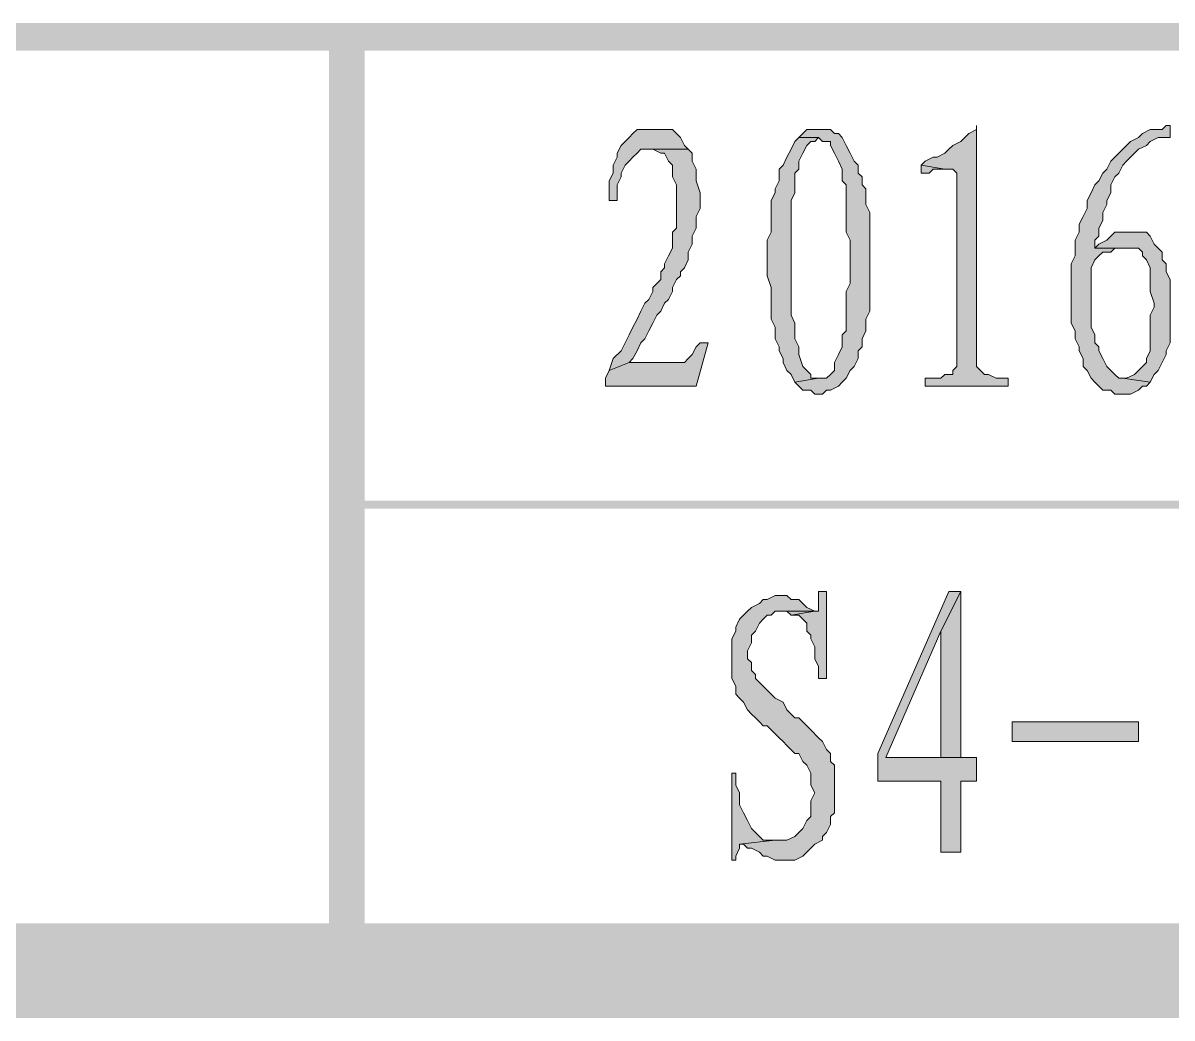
# Model space of a CAD drawing. Header units: inches. Extents: x 20 to 409, y 5 to 283.
# Drawn here: x 379.84 to 392.16, y 5.1 to 15.77 of the extents above; entities that cross this region are included whole.
import ezdxf

# ---------------------------------------------------------------- set-up
doc = ezdxf.new("R2010")
doc.units = ezdxf.units.IN
doc.header["$MEASUREMENT"] = 0
doc.layers.add('C00-00-00', color=7, linetype='Continuous')

msp = doc.modelspace()

# ---------------------------------------------------------------- hatches: boundary and pattern name
at = {"layer": 'C00-00-00'}
h = msp.add_hatch(color=0, dxfattribs=at)
h.dxf.hatch_style = 2
h.paths.add_polyline_path([(28.33, 15.766), (28.33, 15.469), (408.314, 15.766)])
h = msp.add_hatch(color=0, dxfattribs=at)
h.dxf.hatch_style = 2
h.paths.add_polyline_path([(28.33, 15.469), (408.314, 15.766), (408.314, 15.469)])
h = msp.add_hatch(color=0, dxfattribs=at)
h.dxf.hatch_style = 2
h.paths.add_polyline_path([(383.507, 15.596), (383.126, 15.596), (383.507, 5.606)])
h = msp.add_hatch(color=0, dxfattribs=at)
h.dxf.hatch_style = 2
h.paths.add_polyline_path([(383.126, 15.596), (383.507, 5.606), (383.126, 5.606)])
h = msp.add_hatch(color=0, dxfattribs=at)
h.dxf.hatch_style = 2
h.paths.add_polyline_path([(383.464, 15.596), (383.168, 15.596), (383.464, 5.606)])
h = msp.add_hatch(color=0, dxfattribs=at)
h.dxf.hatch_style = 2
h.paths.add_polyline_path([(383.168, 15.596), (383.464, 5.606), (383.168, 5.606)])
h = msp.add_hatch(color=0, dxfattribs=at)
h.dxf.hatch_style = 2
h.paths.add_polyline_path([(390.068, 14.665), (390.068, 14.623), (389.984, 14.58), (389.941, 14.538), (389.899, 14.496), (389.814, 14.453), (389.772, 14.411), (389.73, 14.369), (389.645, 14.326), (389.603, 14.326), (389.518, 14.284), (389.476, 14.242), (389.73, 14.199), (389.814, 14.199), (389.857, 14.157), (389.857, 12.083), (389.814, 12.04), (389.814, 11.998), (389.73, 11.998), (389.687, 11.956), (389.518, 11.956), (389.518, 11.871), (390.407, 11.871), (390.407, 11.956), (390.28, 11.956), (390.195, 11.998), (390.153, 11.998), (390.111, 12.04), (390.068, 12.083)])
h = msp.add_hatch(color=0, dxfattribs=at)
h.dxf.hatch_style = 2
h.paths.add_polyline_path([(392.143, 14.665), (392.1, 14.665), (392.058, 14.623), (391.931, 14.623), (391.846, 14.58), (391.804, 14.538), (391.719, 14.496), (391.677, 14.453), (391.635, 14.411), (391.592, 14.369), (391.55, 14.326), (391.508, 14.284), (391.465, 14.199), (391.423, 14.157), (391.381, 14.072), (391.338, 14.03), (391.296, 13.945), (391.254, 13.861), (391.254, 13.776), (391.211, 13.691), (391.169, 13.607), (391.169, 13.522), (391.127, 13.437), (391.127, 13.353), (391.127, 13.268), (391.084, 13.183), (391.084, 12.548), (391.127, 12.464), (391.127, 12.379), (391.169, 12.294), (391.169, 12.252), (391.211, 12.167), (391.211, 12.083), (391.254, 12.04), (391.296, 11.956), (391.338, 11.913), (391.381, 11.871), (391.423, 11.829), (391.508, 11.829), (391.55, 11.786), (391.719, 11.786), (391.804, 11.829), (391.846, 11.871), (391.889, 11.871), (391.931, 11.913), (391.635, 11.956), (391.592, 11.956), (391.55, 11.998), (391.508, 12.04), (391.465, 12.083), (391.423, 12.167), (391.381, 12.252), (391.381, 12.294), (391.338, 12.337), (391.338, 12.421), (391.296, 12.506), (391.296, 13.141), (391.338, 13.226), (391.381, 13.268), (391.423, 13.31), (391.508, 13.31), (391.55, 13.353), (391.719, 13.353), (391.338, 13.353), (391.338, 13.437), (391.381, 13.48), (391.381, 13.564), (391.423, 13.649), (391.423, 13.734), (391.465, 13.818), (391.465, 13.861), (391.508, 13.945), (391.508, 14.03), (391.55, 14.115), (391.592, 14.157), (391.635, 14.242), (391.677, 14.284), (391.719, 14.326), (391.762, 14.369), (391.804, 14.411), (391.889, 14.453), (391.931, 14.496), (392.016, 14.538), (392.143, 14.538)])
h = msp.add_hatch(color=0, dxfattribs=at)
h.dxf.hatch_style = 2
h.paths.add_polyline_path([(386.639, 14.623), (386.428, 14.623), (386.385, 14.58), (386.343, 14.538), (386.258, 14.453), (386.216, 14.369), (386.216, 14.326), (386.174, 14.242), (386.174, 14.157), (386.131, 14.072), (386.131, 13.861), (386.216, 13.861), (386.216, 14.03), (386.258, 14.115), (386.258, 14.157), (386.301, 14.242), (386.343, 14.284), (386.385, 14.326), (386.428, 14.369), (386.47, 14.411), (386.555, 14.411), (386.978, 14.411), (386.936, 14.453), (386.893, 14.538), (386.851, 14.58), (386.809, 14.623)])
h = msp.add_hatch(color=0, dxfattribs=at)
h.dxf.hatch_style = 2
h.paths.add_polyline_path([(388.163, 14.538), (388.121, 14.496), (388.079, 14.411), (388.036, 14.326), (387.994, 14.242), (387.952, 14.199), (387.952, 14.072), (387.909, 13.988), (387.909, 13.945), (387.867, 13.861), (387.867, 13.522), (387.825, 13.437), (387.825, 13.056), (387.867, 12.929), (387.867, 12.591), (387.909, 12.506), (387.909, 12.464), (387.909, 12.379), (387.952, 12.294), (387.952, 12.252), (387.994, 12.167), (387.994, 12.125), (388.036, 12.04), (388.079, 11.998), (388.121, 11.913), (388.375, 11.956), (388.29, 11.956), (388.29, 11.998), (388.248, 12.04), (388.206, 12.083), (388.163, 12.21), (388.163, 12.294), (388.121, 12.379), (388.121, 12.548), (388.079, 12.633), (388.079, 13.861), (388.121, 13.945), (388.121, 14.157), (388.163, 14.199), (388.163, 14.284), (388.206, 14.369), (388.248, 14.453), (388.29, 14.496), (388.333, 14.496), (388.375, 14.538)])
h = msp.add_hatch(color=0, dxfattribs=at)
h.dxf.hatch_style = 2
h.paths.add_polyline_path([(388.375, 14.623), (388.248, 14.623), (388.206, 14.58), (388.163, 14.538), (388.375, 14.538), (388.417, 14.496), (388.502, 14.496), (388.502, 14.453), (388.544, 14.369), (388.587, 14.284), (388.629, 14.199), (388.629, 14.072), (388.671, 14.03), (388.671, 13.522), (388.714, 13.437), (388.714, 13.226), (388.714, 13.183), (388.714, 12.972), (388.671, 12.887), (388.671, 12.464), (388.629, 12.421), (388.629, 12.294), (388.587, 12.21), (388.544, 12.125), (388.544, 12.04), (388.502, 11.998), (388.46, 11.956), (388.375, 11.956), (388.121, 11.913), (388.163, 11.871), (388.206, 11.829), (388.29, 11.829), (388.333, 11.786), (388.417, 11.786), (388.46, 11.829), (388.502, 11.829), (388.587, 11.871), (388.629, 11.913), (388.671, 11.956), (388.714, 12.04), (388.756, 12.083), (388.798, 12.167), (388.798, 12.252), (388.841, 12.294), (388.841, 12.379), (388.883, 12.464), (388.883, 12.591), (388.925, 12.675), (388.925, 13.734), (388.883, 13.818), (388.883, 13.988), (388.841, 14.03), (388.841, 14.115), (388.798, 14.157), (388.798, 14.242), (388.756, 14.284), (388.714, 14.369), (388.671, 14.453), (388.629, 14.538), (388.587, 14.58), (388.544, 14.58), (388.502, 14.623)])
h = msp.add_hatch(color=0, dxfattribs=at)
h.dxf.hatch_style = 2
h.paths.add_polyline_path([(386.978, 14.411), (386.555, 14.411), (386.597, 14.411), (386.682, 14.369), (386.724, 14.369), (386.766, 14.284), (386.809, 14.242), (386.809, 14.115), (386.851, 14.03), (386.851, 13.564), (386.809, 13.522), (386.809, 13.353), (386.766, 13.268), (386.724, 13.183), (386.724, 13.141), (386.682, 13.099), (386.682, 13.014), (386.639, 12.972), (386.597, 12.929), (386.597, 12.887), (386.555, 12.802), (386.512, 12.76), (386.47, 12.675), (386.428, 12.591), (386.385, 12.506), (386.343, 12.421), (386.301, 12.337), (386.258, 12.252), (386.174, 12.167), (386.131, 12.04), (386.343, 12.125), (386.385, 12.167), (386.428, 12.252), (386.47, 12.337), (386.512, 12.379), (386.555, 12.464), (386.597, 12.548), (386.639, 12.633), (386.682, 12.675), (386.724, 12.76), (386.766, 12.802), (386.809, 12.887), (386.809, 12.929), (386.851, 13.014), (386.893, 13.056), (386.893, 13.099), (386.936, 13.141), (386.978, 13.226), (386.978, 13.31), (387.02, 13.395), (387.02, 13.48), (387.063, 13.564), (387.063, 13.691), (387.105, 13.776), (387.105, 13.945), (387.063, 14.072), (387.063, 14.199), (387.02, 14.284), (387.02, 14.369)])
h = msp.add_hatch(color=0, dxfattribs=at)
h.dxf.hatch_style = 2
h.paths.add_polyline_path([(389.476, 14.242), (389.476, 14.157), (389.56, 14.157), (389.603, 14.199), (389.73, 14.199)])
h = msp.add_hatch(color=0, dxfattribs=at)
h.dxf.hatch_style = 2
h.paths.add_polyline_path([(391.762, 13.522), (391.55, 13.522), (391.508, 13.48), (391.465, 13.437), (391.381, 13.395), (391.338, 13.353), (391.804, 13.353), (391.846, 13.31), (391.846, 13.268), (391.889, 13.226), (391.931, 13.141), (391.931, 12.887), (391.973, 12.76), (391.973, 12.718), (391.931, 12.633), (391.931, 12.252), (391.889, 12.167), (391.889, 12.125), (391.846, 12.083), (391.804, 12.04), (391.762, 11.998), (391.677, 11.956), (391.635, 11.956), (391.931, 11.913), (391.973, 11.998), (392.016, 12.04), (392.058, 12.125), (392.1, 12.21), (392.1, 12.252), (392.143, 12.337), (392.143, 13.014), (392.1, 13.099), (392.1, 13.183), (392.058, 13.226), (392.058, 13.31), (392.016, 13.353), (391.973, 13.395), (391.931, 13.48), (391.889, 13.522)])
h = msp.add_hatch(color=0, dxfattribs=at)
h.dxf.hatch_style = 2
h.paths.add_polyline_path([(387.19, 12.337), (387.105, 12.337), (387.063, 12.294), (387.02, 12.21), (386.978, 12.167), (386.936, 12.125), (386.343, 12.125), (386.131, 12.04), (386.089, 11.956), (386.089, 11.871), (387.063, 11.871)])
h = msp.add_hatch(color=0, dxfattribs=at)
h.dxf.hatch_style = 2
h.paths.add_polyline_path([(383.337, 10.643), (383.337, 10.559), (408.314, 10.643)])
h = msp.add_hatch(color=0, dxfattribs=at)
h.dxf.hatch_style = 2
h.paths.add_polyline_path([(383.337, 10.559), (408.314, 10.643), (408.314, 10.559)])
h = msp.add_hatch(color=0, dxfattribs=at)
h.dxf.hatch_style = 2
h.paths.add_polyline_path([(387.909, 9.627), (387.825, 9.585), (387.782, 9.585), (387.74, 9.543), (387.655, 9.5), (387.613, 9.458), (387.571, 9.416), (387.528, 9.373), (387.486, 9.289), (387.486, 9.246), (387.444, 9.162), (387.444, 8.738), (387.486, 8.654), (387.486, 8.569), (387.528, 8.527), (387.571, 8.484), (387.613, 8.4), (387.655, 8.357), (387.698, 8.315), (387.74, 8.273), (387.782, 8.23), (387.825, 8.23), (387.867, 8.188), (387.909, 8.146), (387.952, 8.103), (387.994, 8.061), (388.036, 8.019), (388.121, 7.934), (388.163, 7.934), (388.206, 7.849), (388.248, 7.807), (388.29, 7.722), (388.29, 7.595), (388.333, 7.511), (388.29, 7.426), (388.29, 7.257), (388.248, 7.214), (388.206, 7.13), (388.163, 7.087), (388.121, 7.045), (388.036, 7.003), (387.909, 7.003), (387.528, 6.96), (387.571, 6.96), (387.613, 6.918), (387.655, 6.918), (387.74, 6.876), (387.782, 6.833), (387.825, 6.833), (387.909, 6.791), (388.121, 6.791), (388.206, 6.833), (388.248, 6.876), (388.29, 6.918), (388.333, 6.96), (388.417, 7.003), (388.417, 7.045), (388.46, 7.087), (388.502, 7.172), (388.502, 7.257), (388.544, 7.299), (388.544, 7.807), (388.502, 7.849), (388.502, 7.934), (388.46, 7.976), (388.417, 8.061), (388.375, 8.103), (388.29, 8.188), (388.248, 8.23), (388.206, 8.273), (388.163, 8.315), (388.121, 8.315), (388.079, 8.357), (388.036, 8.4), (387.994, 8.484), (387.909, 8.527), (387.867, 8.569), (387.825, 8.611), (387.782, 8.654), (387.698, 8.738), (387.698, 8.781), (387.655, 8.823), (387.655, 8.908), (387.613, 8.95), (387.613, 9.035), (387.655, 9.119), (387.655, 9.204), (387.698, 9.246), (387.74, 9.331), (387.782, 9.373), (387.825, 9.416), (387.867, 9.416), (387.909, 9.458), (388.333, 9.458), (388.248, 9.5), (388.206, 9.543), (388.163, 9.585), (388.079, 9.585), (388.036, 9.627)])
h = msp.add_hatch(color=0, dxfattribs=at)
h.dxf.hatch_style = 2
h.paths.add_polyline_path([(388.46, 9.67), (388.375, 9.67), (388.375, 9.543), (388.375, 9.458), (388.333, 9.458), (388.079, 9.416), (388.163, 9.416), (388.206, 9.373), (388.248, 9.331), (388.248, 9.246), (388.29, 9.204), (388.29, 9.162), (388.333, 9.077), (388.333, 8.95), (388.375, 8.865), (388.375, 8.738), (388.46, 8.738)])
h = msp.add_hatch(color=0, dxfattribs=at)
h.dxf.hatch_style = 2
h.paths.add_polyline_path([(389.899, 9.67), (389.772, 9.67), (389.01, 7.934), (389.01, 7.638), (389.687, 7.638), (389.687, 6.876), (389.899, 6.876), (389.899, 7.638), (390.068, 7.638), (390.068, 7.892), (389.899, 7.892), (389.095, 7.892), (389.687, 9.246)])
h = msp.add_hatch(color=0, dxfattribs=at)
h.dxf.hatch_style = 2
h.paths.add_polyline_path([(389.899, 9.67), (389.687, 9.246), (389.687, 7.892), (389.095, 7.892), (389.899, 7.892)])
h = msp.add_hatch(color=0, dxfattribs=at)
h.dxf.hatch_style = 2
h.paths.add_polyline_path([(388.333, 9.458), (387.994, 9.458), (388.036, 9.458), (388.079, 9.416)])
h = msp.add_hatch(color=0, dxfattribs=at)
h.dxf.hatch_style = 2
h.paths.add_polyline_path([(390.449, 8.273), (391.804, 8.273), (391.804, 8.061), (390.449, 8.061)])
h = msp.add_hatch(color=0, dxfattribs=at)
h.dxf.hatch_style = 2
h.paths.add_polyline_path([(387.486, 7.722), (387.444, 7.722), (387.444, 6.791), (387.486, 6.791), (387.486, 6.833), (387.528, 6.918), (387.528, 6.96), (387.909, 7.003), (387.782, 7.003), (387.74, 7.045), (387.698, 7.087), (387.655, 7.13), (387.613, 7.214), (387.571, 7.299), (387.528, 7.384), (387.528, 7.511), (387.486, 7.595)])
h = msp.add_hatch(color=0, dxfattribs=at)
h.dxf.hatch_style = 2
h.paths.add_polyline_path([(28.838, 6.114), (27.822, 5.098), (407.806, 6.114)])
h = msp.add_hatch(color=0, dxfattribs=at)
h.dxf.hatch_style = 2
h.paths.add_polyline_path([(27.822, 5.098), (407.806, 6.114), (408.822, 5.098)])

# ---------------------------------------------------------------- linework, layer by layer
at = {"layer": 'C00-00-00', "color": 0, "lineweight": 0}
for points in [[(390.068, 14.665), (390.068, 14.623), (389.984, 14.58), (389.941, 14.538), (389.899, 14.496), (389.814, 14.453), (389.772, 14.411), (389.73, 14.369), (389.645, 14.326), (389.603, 14.326), (389.518, 14.284), (389.476, 14.242), (389.73, 14.199), (389.814, 14.199), (389.857, 14.157), (389.857, 12.083), (389.814, 12.04), (389.814, 11.998), (389.73, 11.998), (389.687, 11.956), (389.518, 11.956), (389.518, 11.871), (390.407, 11.871), (390.407, 11.956), (390.28, 11.956), (390.195, 11.998), (390.153, 11.998), (390.111, 12.04), (390.068, 12.083)], [(392.143, 14.665), (392.1, 14.665), (392.058, 14.623), (391.931, 14.623), (391.846, 14.58), (391.804, 14.538), (391.719, 14.496), (391.677, 14.453), (391.635, 14.411), (391.592, 14.369), (391.55, 14.326), (391.508, 14.284), (391.465, 14.199), (391.423, 14.157), (391.381, 14.072), (391.338, 14.03), (391.296, 13.945), (391.254, 13.861), (391.254, 13.776), (391.211, 13.691), (391.169, 13.607), (391.169, 13.522), (391.127, 13.437), (391.127, 13.353), (391.127, 13.268), (391.084, 13.183), (391.084, 12.548), (391.127, 12.464), (391.127, 12.379), (391.169, 12.294), (391.169, 12.252), (391.211, 12.167), (391.211, 12.083), (391.254, 12.04), (391.296, 11.956), (391.338, 11.913), (391.381, 11.871), (391.423, 11.829), (391.508, 11.829), (391.55, 11.786), (391.719, 11.786), (391.804, 11.829), (391.846, 11.871), (391.889, 11.871), (391.931, 11.913), (391.635, 11.956), (391.592, 11.956), (391.55, 11.998), (391.508, 12.04), (391.465, 12.083), (391.423, 12.167), (391.381, 12.252), (391.381, 12.294), (391.338, 12.337), (391.338, 12.421), (391.296, 12.506), (391.296, 13.141), (391.338, 13.226), (391.381, 13.268), (391.423, 13.31), (391.508, 13.31), (391.55, 13.353), (391.719, 13.353), (391.338, 13.353), (391.338, 13.437), (391.381, 13.48), (391.381, 13.564), (391.423, 13.649), (391.423, 13.734), (391.465, 13.818), (391.465, 13.861), (391.508, 13.945), (391.508, 14.03), (391.55, 14.115), (391.592, 14.157), (391.635, 14.242), (391.677, 14.284), (391.719, 14.326), (391.762, 14.369), (391.804, 14.411), (391.889, 14.453), (391.931, 14.496), (392.016, 14.538), (392.143, 14.538)], [(386.639, 14.623), (386.428, 14.623), (386.385, 14.58), (386.343, 14.538), (386.258, 14.453), (386.216, 14.369), (386.216, 14.326), (386.174, 14.242), (386.174, 14.157), (386.131, 14.072), (386.131, 13.861), (386.216, 13.861), (386.216, 14.03), (386.258, 14.115), (386.258, 14.157), (386.301, 14.242), (386.343, 14.284), (386.385, 14.326), (386.428, 14.369), (386.47, 14.411), (386.555, 14.411), (386.978, 14.411), (386.936, 14.453), (386.893, 14.538), (386.851, 14.58), (386.809, 14.623)], [(388.163, 14.538), (388.121, 14.496), (388.079, 14.411), (388.036, 14.326), (387.994, 14.242), (387.952, 14.199), (387.952, 14.072), (387.909, 13.988), (387.909, 13.945), (387.867, 13.861), (387.867, 13.522), (387.825, 13.437), (387.825, 13.056), (387.867, 12.929), (387.867, 12.591), (387.909, 12.506), (387.909, 12.464), (387.909, 12.379), (387.952, 12.294), (387.952, 12.252), (387.994, 12.167), (387.994, 12.125), (388.036, 12.04), (388.079, 11.998), (388.121, 11.913), (388.375, 11.956), (388.29, 11.956), (388.29, 11.998), (388.248, 12.04), (388.206, 12.083), (388.163, 12.21), (388.163, 12.294), (388.121, 12.379), (388.121, 12.548), (388.079, 12.633), (388.079, 13.861), (388.121, 13.945), (388.121, 14.157), (388.163, 14.199), (388.163, 14.284), (388.206, 14.369), (388.248, 14.453), (388.29, 14.496), (388.333, 14.496), (388.375, 14.538)], [(388.375, 14.623), (388.248, 14.623), (388.206, 14.58), (388.163, 14.538), (388.375, 14.538), (388.417, 14.496), (388.502, 14.496), (388.502, 14.453), (388.544, 14.369), (388.587, 14.284), (388.629, 14.199), (388.629, 14.072), (388.671, 14.03), (388.671, 13.522), (388.714, 13.437), (388.714, 13.226), (388.714, 13.183), (388.714, 12.972), (388.671, 12.887), (388.671, 12.464), (388.629, 12.421), (388.629, 12.294), (388.587, 12.21), (388.544, 12.125), (388.544, 12.04), (388.502, 11.998), (388.46, 11.956), (388.375, 11.956), (388.121, 11.913), (388.163, 11.871), (388.206, 11.829), (388.29, 11.829), (388.333, 11.786), (388.417, 11.786), (388.46, 11.829), (388.502, 11.829), (388.587, 11.871), (388.629, 11.913), (388.671, 11.956), (388.714, 12.04), (388.756, 12.083), (388.798, 12.167), (388.798, 12.252), (388.841, 12.294), (388.841, 12.379), (388.883, 12.464), (388.883, 12.591), (388.925, 12.675), (388.925, 13.734), (388.883, 13.818), (388.883, 13.988), (388.841, 14.03), (388.841, 14.115), (388.798, 14.157), (388.798, 14.242), (388.756, 14.284), (388.714, 14.369), (388.671, 14.453), (388.629, 14.538), (388.587, 14.58), (388.544, 14.58), (388.502, 14.623)], [(386.978, 14.411), (386.555, 14.411), (386.597, 14.411), (386.682, 14.369), (386.724, 14.369), (386.766, 14.284), (386.809, 14.242), (386.809, 14.115), (386.851, 14.03), (386.851, 13.564), (386.809, 13.522), (386.809, 13.353), (386.766, 13.268), (386.724, 13.183), (386.724, 13.141), (386.682, 13.099), (386.682, 13.014), (386.639, 12.972), (386.597, 12.929), (386.597, 12.887), (386.555, 12.802), (386.512, 12.76), (386.47, 12.675), (386.428, 12.591), (386.385, 12.506), (386.343, 12.421), (386.301, 12.337), (386.258, 12.252), (386.174, 12.167), (386.131, 12.04), (386.343, 12.125), (386.385, 12.167), (386.428, 12.252), (386.47, 12.337), (386.512, 12.379), (386.555, 12.464), (386.597, 12.548), (386.639, 12.633), (386.682, 12.675), (386.724, 12.76), (386.766, 12.802), (386.809, 12.887), (386.809, 12.929), (386.851, 13.014), (386.893, 13.056), (386.893, 13.099), (386.936, 13.141), (386.978, 13.226), (386.978, 13.31), (387.02, 13.395), (387.02, 13.48), (387.063, 13.564), (387.063, 13.691), (387.105, 13.776), (387.105, 13.945), (387.063, 14.072), (387.063, 14.199), (387.02, 14.284), (387.02, 14.369)], [(389.476, 14.242), (389.476, 14.157), (389.56, 14.157), (389.603, 14.199), (389.73, 14.199)], [(391.762, 13.522), (391.55, 13.522), (391.508, 13.48), (391.465, 13.437), (391.381, 13.395), (391.338, 13.353), (391.804, 13.353), (391.846, 13.31), (391.846, 13.268), (391.889, 13.226), (391.931, 13.141), (391.931, 12.887), (391.973, 12.76), (391.973, 12.718), (391.931, 12.633), (391.931, 12.252), (391.889, 12.167), (391.889, 12.125), (391.846, 12.083), (391.804, 12.04), (391.762, 11.998), (391.677, 11.956), (391.635, 11.956), (391.931, 11.913), (391.973, 11.998), (392.016, 12.04), (392.058, 12.125), (392.1, 12.21), (392.1, 12.252), (392.143, 12.337), (392.143, 13.014), (392.1, 13.099), (392.1, 13.183), (392.058, 13.226), (392.058, 13.31), (392.016, 13.353), (391.973, 13.395), (391.931, 13.48), (391.889, 13.522)], [(387.19, 12.337), (387.105, 12.337), (387.063, 12.294), (387.02, 12.21), (386.978, 12.167), (386.936, 12.125), (386.343, 12.125), (386.131, 12.04), (386.089, 11.956), (386.089, 11.871), (387.063, 11.871)], [(387.909, 9.627), (387.825, 9.585), (387.782, 9.585), (387.74, 9.543), (387.655, 9.5), (387.613, 9.458), (387.571, 9.416), (387.528, 9.373), (387.486, 9.289), (387.486, 9.246), (387.444, 9.162), (387.444, 8.738), (387.486, 8.654), (387.486, 8.569), (387.528, 8.527), (387.571, 8.484), (387.613, 8.4), (387.655, 8.357), (387.698, 8.315), (387.74, 8.273), (387.782, 8.23), (387.825, 8.23), (387.867, 8.188), (387.909, 8.146), (387.952, 8.103), (387.994, 8.061), (388.036, 8.019), (388.121, 7.934), (388.163, 7.934), (388.206, 7.849), (388.248, 7.807), (388.29, 7.722), (388.29, 7.595), (388.333, 7.511), (388.29, 7.426), (388.29, 7.257), (388.248, 7.214), (388.206, 7.13), (388.163, 7.087), (388.121, 7.045), (388.036, 7.003), (387.909, 7.003), (387.528, 6.96), (387.571, 6.96), (387.613, 6.918), (387.655, 6.918), (387.74, 6.876), (387.782, 6.833), (387.825, 6.833), (387.909, 6.791), (388.121, 6.791), (388.206, 6.833), (388.248, 6.876), (388.29, 6.918), (388.333, 6.96), (388.417, 7.003), (388.417, 7.045), (388.46, 7.087), (388.502, 7.172), (388.502, 7.257), (388.544, 7.299), (388.544, 7.807), (388.502, 7.849), (388.502, 7.934), (388.46, 7.976), (388.417, 8.061), (388.375, 8.103), (388.29, 8.188), (388.248, 8.23), (388.206, 8.273), (388.163, 8.315), (388.121, 8.315), (388.079, 8.357), (388.036, 8.4), (387.994, 8.484), (387.909, 8.527), (387.867, 8.569), (387.825, 8.611), (387.782, 8.654), (387.698, 8.738), (387.698, 8.781), (387.655, 8.823), (387.655, 8.908), (387.613, 8.95), (387.613, 9.035), (387.655, 9.119), (387.655, 9.204), (387.698, 9.246), (387.74, 9.331), (387.782, 9.373), (387.825, 9.416), (387.867, 9.416), (387.909, 9.458), (388.333, 9.458), (388.248, 9.5), (388.206, 9.543), (388.163, 9.585), (388.079, 9.585), (388.036, 9.627)], [(388.46, 9.67), (388.375, 9.67), (388.375, 9.543), (388.375, 9.458), (388.333, 9.458), (388.079, 9.416), (388.163, 9.416), (388.206, 9.373), (388.248, 9.331), (388.248, 9.246), (388.29, 9.204), (388.29, 9.162), (388.333, 9.077), (388.333, 8.95), (388.375, 8.865), (388.375, 8.738), (388.46, 8.738)], [(389.899, 9.67), (389.772, 9.67), (389.01, 7.934), (389.01, 7.638), (389.687, 7.638), (389.687, 6.876), (389.899, 6.876), (389.899, 7.638), (390.068, 7.638), (390.068, 7.892), (389.899, 7.892), (389.095, 7.892), (389.687, 9.246)], [(389.899, 9.67), (389.687, 9.246), (389.687, 7.892), (389.095, 7.892), (389.899, 7.892)], [(388.333, 9.458), (387.994, 9.458), (388.036, 9.458), (388.079, 9.416)], [(390.449, 8.273), (391.804, 8.273), (391.804, 8.061), (390.449, 8.061)], [(387.486, 7.722), (387.444, 7.722), (387.444, 6.791), (387.486, 6.791), (387.486, 6.833), (387.528, 6.918), (387.528, 6.96), (387.909, 7.003), (387.782, 7.003), (387.74, 7.045), (387.698, 7.087), (387.655, 7.13), (387.613, 7.214), (387.571, 7.299), (387.528, 7.384), (387.528, 7.511), (387.486, 7.595)]]:
    msp.add_lwpolyline(points, close=True, dxfattribs=at)

doc.saveas('drawing.dxf')
